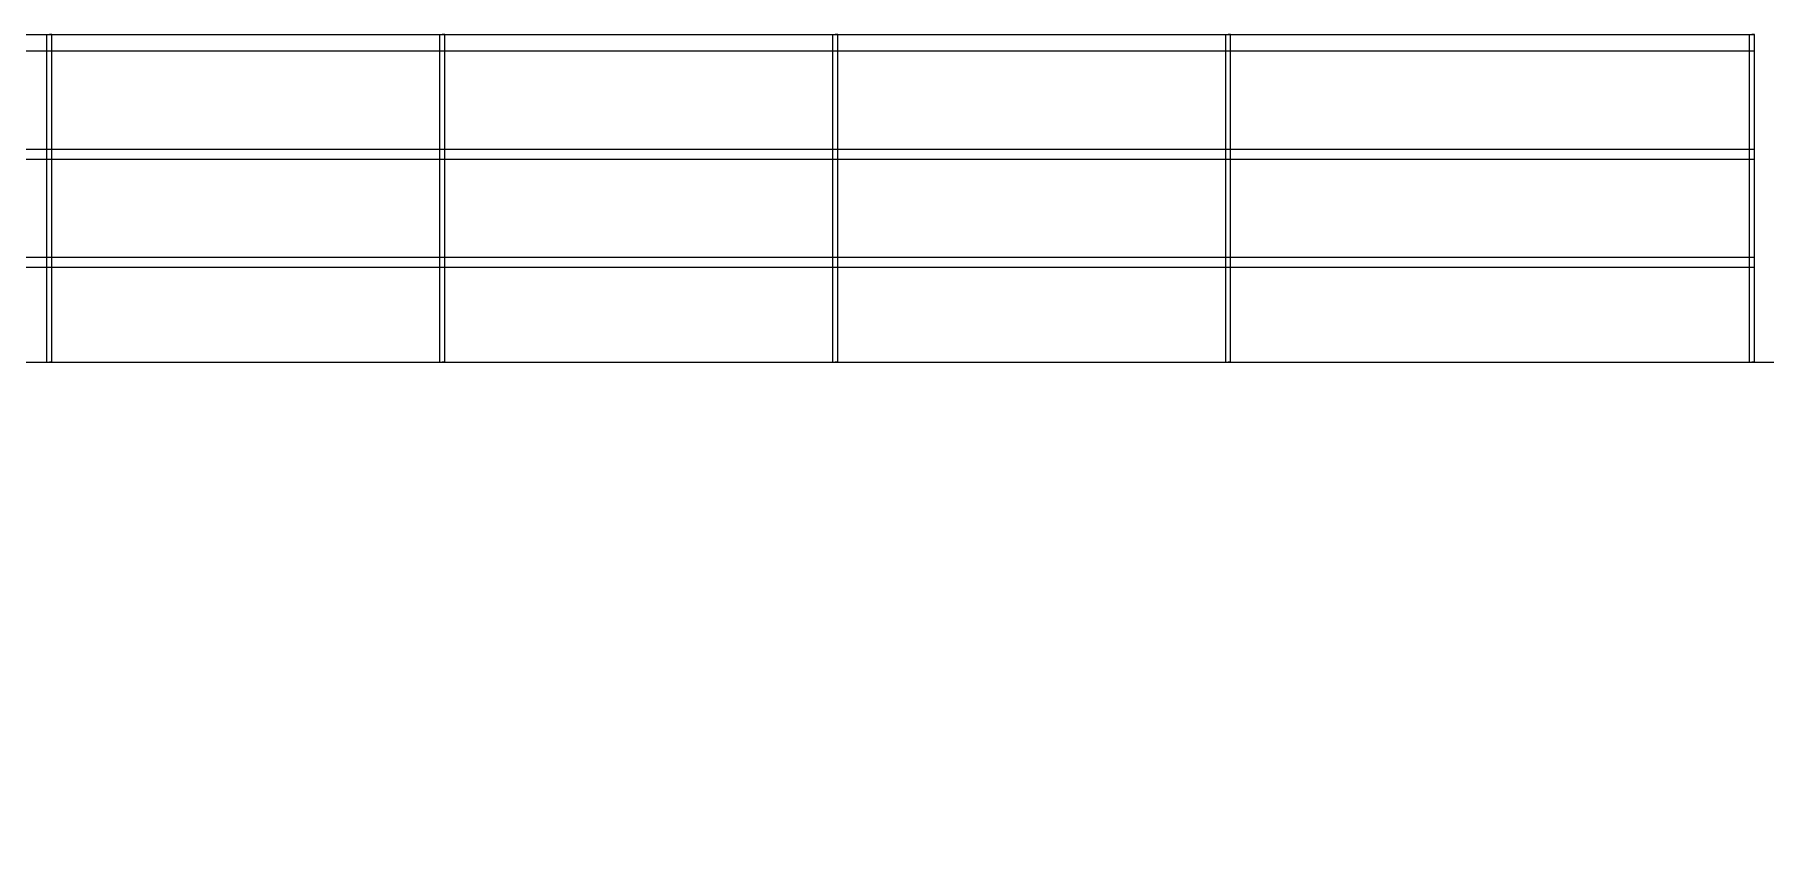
# Model space of a CAD drawing. Extents: x -114252 to 133381, y -28335 to 130380.
# Drawn here: x 67212 to 72498, y 15000 to 17500 of the extents above; entities that cross this region are included whole.
import ezdxf

# ---------------------------------------------------------------- set-up
doc = ezdxf.new("R2010")
doc.units = 0
doc.header["$LTSCALE"] = 3.5
doc.header["$MEASUREMENT"] = 0
doc.layers.get('0').update_dxf_attribs({"linetype": 'CONTINUOUS'})
doc.layers.add('_REFERENCE', color=253, linetype='CONTINUOUS')

# ---------------------------------------------------------------- blocks, each defined once
blk = doc.blocks.new('s2000_hull')
for p, q in [((31250, 17500), (72465, 17500)), ((31250, 17450), (72465, 17450)), ((31250, 17150), (72465, 17150)), ((31250, 17120), (72465, 17120)), ((31250, 16820), (72465, 16820)), ((31250, 16790), (72465, 16790))]:
    blk.add_line(p, q)
at = {"lineweight": 5}
for p, q in [((67250, 16500), (67250, 17500)), ((67250, 17500), (67257.5, 17500)), ((67265, 17500), (67257.5, 17500)), ((67265, 16500), (67265, 17500)), ((68450, 16500), (68450, 17500)), ((68450, 17500), (68457.5, 17500)), ((68465, 17500), (68457.5, 17500)), ((68465, 16500), (68465, 17500)), ((69650, 16500), (69650, 17500)), ((69650, 17500), (69657.5, 17500)), ((69665, 17500), (69657.5, 17500)), ((69665, 16500), (69665, 17500)), ((70850, 16500), (70850, 17500)), ((70850, 17500), (70857.5, 17500)), ((70865, 17500), (70857.5, 17500)), ((70865, 16500), (70865, 17500)), ((72450, 16500), (72450, 17500)), ((72450, 17500), (72457.5, 17500)), ((72465, 17500), (72457.5, 17500)), ((72465, 16500), (72465, 17500)), ((67250, 16500), (67257.5, 16500)), ((67265, 16500), (67257.5, 16500)), ((68450, 16500), (68457.5, 16500)), ((68465, 16500), (68457.5, 16500)), ((69650, 16500), (69657.5, 16500)), ((69665, 16500), (69657.5, 16500)), ((70850, 16500), (70857.5, 16500)), ((70865, 16500), (70857.5, 16500)), ((72450, 16500), (72457.5, 16500)), ((72465, 16500), (72457.5, 16500))]:
    blk.add_line(p, q, dxfattribs=at)
blk.add_lwpolyline([(31110, 15000), (31110, 16500), (72537.3, 16500), (72537.3, 15000)])

msp = doc.modelspace()

# ---------------------------------------------------------------- block references
at = {"layer": '_REFERENCE'}
msp.add_blockref('s2000_hull', (0, 0), dxfattribs=at)

doc.saveas('drawing.dxf')
